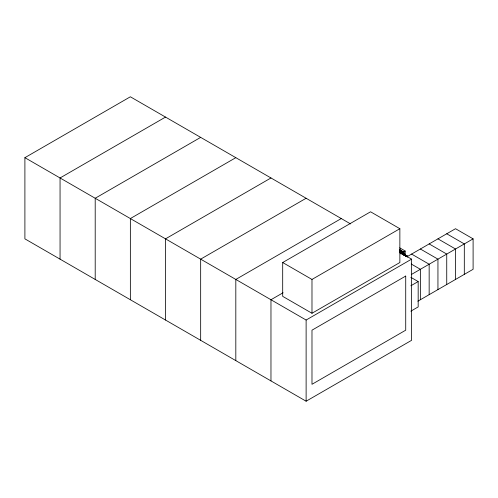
<?xml version="1.0" encoding="UTF-8"?>
<svg xmlns="http://www.w3.org/2000/svg" width="498" height="498" viewBox="0 0 498 498"><rect width="100%" height="100%" fill="white"/><g stroke="black" fill="none" stroke-linecap="round" stroke-linejoin="round"><path stroke-width="0.75" d="M402.172 253.638L401.836 253.519M402.907 253.214L402.484 253.189M403.224 252.934L403.666 252.673M400.23 250.164L399.894 252.243L399.913 251.857M399.726 250.905L399.826 251.409L399.975 250.382M400.56 251.864L400.324 251.378L400.51 251.857M400.672 250.724L400.392 250.731M400.367 252.592C401.506 252.716 399.265 251.303 399.975 252.816M401.4 252.841C401.095 253.675 401.394 251.235 400.828 253.096M401.127 252C401.811 252.648 400.772 251.502 401.332 251.807M401.83 252.598L402.135 252.418M400.728 252.455C399.981 253.183 400.822 251.148 400.871 252.965L400.112 252.984M401.444 251.969L401.145 252.225L401.151 251.764M399.639 252.088L399.919 252.088M400 251.247L399.682 251.378M400.373 250.818L400.734 250.824L400.187 250.469M400.653 252.573L400.554 252.2M402.023 252.324L402.023 252.71M402.515 252.747L402.751 253.414M403.822 253.27L403.224 252.71M402.882 253.127L402.658 252.611M403.386 253.015L403.89 253.227L401.898 254.378M403.299 252.884L403.573 252.542L403.324 252.766M399.913 252.225L400.61 252.972A1.046 0.604 0 0 0 400.871 252.965M400.274 251.565L400.641 251.434M400.299 252.474L400.747 252.15M400.641 250.662L400.504 250.955M401.102 251.322C401.699 251.546 400.958 250.855 401.195 250.967M401.737 252.349L402.06 252.231L401.743 252.293M400.28 250.612L400.61 251.278A1.046 0.604 0 0 0 400.871 251.272L400.747 250.463M401.363 252.243L401.189 251.77M402.141 253.613L403.343 252.909M400.299 250.575L400.641 250.587M402.06 251.851L401.83 251.745M403.094 254.627L403.915 254.167L407.165 256.414M404.444 254.864L404.444 254.441L404.233 254.87M404.967 254.771L405.011 255.107M406.113 255.437L405.932 255.848M406.43 255.829L406.642 256.134M403.641 254.322L406.984 256.451L407.165 256.04M399.645 252.256L411.585 259.147L411.585 340.327L306.121 401.214L24.9 238.853L24.9 157.673L130.358 96.786L350.561 223.919M165.51 117.08L60.053 177.967L60.053 259.147M200.663 137.373L95.205 198.26L95.205 279.446M235.815 157.673L130.358 218.554L130.358 299.74M270.968 177.967L165.51 238.853L165.51 320.033M306.121 198.26L200.663 259.147L200.663 340.327M341.279 218.554L235.815 279.44L235.815 360.627M282.69 262.527L370.568 211.793L399.863 228.707L399.863 262.527L311.985 313.267L282.69 296.354L282.69 262.527L311.985 279.44L399.863 228.707M283.063 292.756L270.968 299.74L270.968 380.92M400.137 250.108L399.496 250.531L402.795 252.436L399.496 250.482M399.77 250.911L399.975 251.129M400.137 250.849L399.869 251.036M399.819 251.141L400.23 250.905M400.871 250.531L400.734 251.353M399.819 251.988L400.137 251.801L400.187 252.903M400.822 251.403L400.958 250.581L400.822 251.403C402.042 252.754 401.413 249.747 401.463 251.77M399.913 252.038L400.871 252.225M401.693 251.004L401.556 251.826C402.776 253.171 402.147 250.17 402.197 252.193M402.291 252.249L402.428 251.428L402.291 252.249L402.932 252.617M403.069 251.801L399.682 249.952M400.828 252.355L401.469 252.723C401.625 254.708 401.239 251.702 402.334 253.071L402.34 253.806M401.039 253.451L405.173 251.011L399.682 247.836M400.828 253.781L401.469 253.407M401.562 253.358L402.203 252.984L402.203 253.725M402.291 252.934L403.069 252.642L403.069 253.382C401.849 254.727 402.477 251.727 402.428 253.75M400.965 253.856L403.89 252.169L403.89 254.354M403.343 254.179L405.173 253.121L405.173 251.011M402.975 254.652L403.89 254.123M403.953 254.248L405.173 253.544L405.173 254.957M404.83 255.013L403.529 254.97L404.444 254.441M404.077 255.287L404.992 254.758L404.992 255.181L403.89 254.546M405.54 255.076L404.625 255.605L405.378 255.225M406.642 255.711L405.553 256.14L406.48 255.966M406.088 256.663L407.277 255.978L403.343 253.812M407.19 256.613L455.521 228.707L473.1 238.853L473.1 269.294L417.859 301.19M24.9 157.673L306.121 320.033L411.585 259.147M411.585 274.367L473.1 238.853M410.85 285.784L418.171 281.557L418.171 306.924L410.85 311.157M403.548 254.957L404.283 254.696M405.839 256.227L406.25 255.829M406.051 256.458L406.798 256.252M400.734 252.305C400.828 254.354 400.336 250.755 400.436 252.959M400.037 251.154L400.523 251.272M446.737 233.78L464.31 243.927L464.31 274.367M437.947 238.853L455.521 249L455.521 279.44M429.158 243.927L446.737 254.073L446.737 284.52M420.368 249L437.947 259.147L437.947 289.593M411.585 254.073L429.158 264.22L429.158 294.667M399.938 249.89L403.89 252.169M399.496 249.741L403.803 252.225L403.822 254.086M399.496 251.322L400.137 251.695M403.069 253.382L402.932 252.561M399.496 251.428L400.137 251.801M401.556 252.779L402.197 253.146M403.735 254.273L406.984 256.146M405.54 255.499L406.088 255.816L406.088 255.393M400.61 253.077L400.965 252.274M411.255 264.033L420.368 269.294L420.368 299.74M410.85 277.33L418.171 281.557M407.233 255.947L407.277 257.242M406.798 256.146L406.798 256.557M405.011 255.169L405.011 254.802L404.83 255.318M404.6 254.883L404.65 255.318M404.052 254.565L403.641 254.945M401.693 252.698L401.693 253.438M400.523 252.225L400.523 252.965M400.348 250.513L400.436 251.266M400.268 250.494L400.268 251.235M400.23 251.851L400.268 252.922M400.037 250.413L400.112 251.185M311.985 279.44L311.985 313.267M306.121 320.033L306.121 401.214M405.721 276.06L311.985 330.18L311.985 384.3L405.721 330.18L405.721 276.06"/></g></svg>
